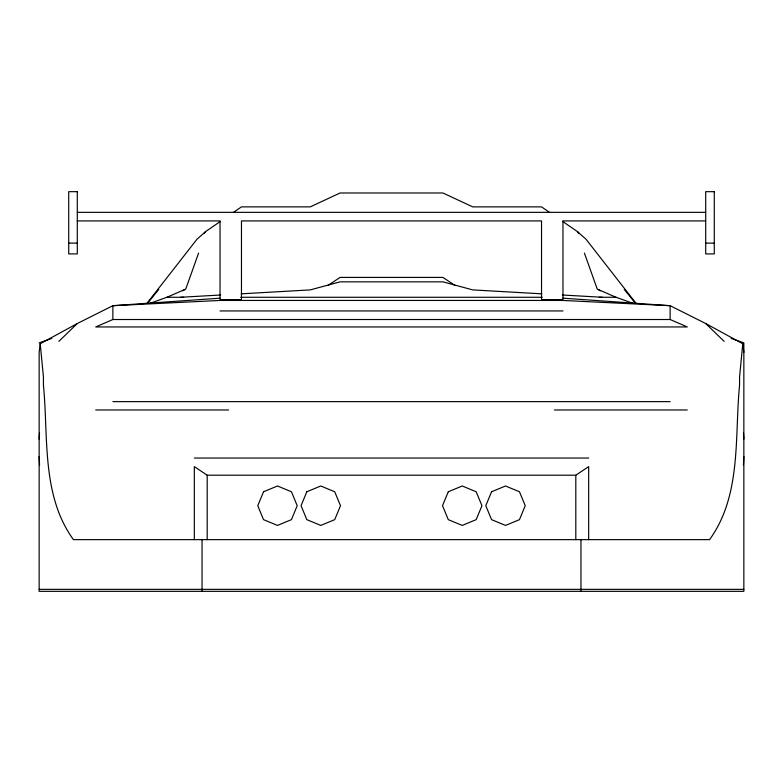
<?xml version="1.0" encoding="UTF-8"?>
<svg xmlns="http://www.w3.org/2000/svg" width="783" height="783" viewBox="0 0 783 783"><rect width="100%" height="100%" fill="white"/><g stroke="black" fill="none" stroke-linecap="round" stroke-linejoin="round"><path stroke-width="1.17" d="M743.449 465.014L743.85 456.528M39.15 439.077L39.522 432.989M220.033 298.186L112.869 305.693L77.292 323.526L40.217 343.766L39.15 352.34L39.15 591.331L743.85 591.331L743.85 342.905L731.185 338.383M562.967 298.186L670.131 305.693L705.708 323.526L742.783 343.766L739.563 377.014L739.563 385.246C734.483 436.797 741.804 495.208 709.555 539.644L73.445 539.644C41.196 495.208 48.517 436.797 43.437 385.246L43.437 377.014L40.217 343.766M198.598 253.075L185.747 289.074L166.945 297.276L149.68 303.442M146.861 303.461L196.954 239.265L205.528 231.641L220.503 221.325M147.997 302.708L158.734 289.446M203.991 233.54L205.528 231.641M58.862 341.359L77.292 323.526M233.481 212.379L241.467 206.869L310.293 206.869L340.057 192.99L442.943 192.99L472.707 206.869L541.533 206.869L549.519 212.379M328.155 285.355L340.057 277.417L442.943 277.417L454.845 285.355M194.331 539.644L194.331 466.629L207.192 475.203L575.808 475.203L588.669 466.629L588.669 539.644M182.576 290.826L184.69 289.651M112.869 319.513L95.722 326.951L687.278 326.951L670.131 319.513L112.869 319.513L112.869 305.693L220.033 300.447L562.967 300.447L670.131 305.693L670.131 319.513M39.15 342.905L51.815 338.383M180.628 297.276L220.62 295.005M241.223 293.831L310.293 289.896L340.057 281.841L442.943 281.841L472.707 289.896L541.777 293.831M77.292 212.34L705.708 212.34M77.292 220.914L220.033 220.914L220.033 299.615L241.467 299.615L241.467 220.914L541.533 220.914L541.533 299.615L562.967 299.615L562.967 220.914L705.708 220.914M68.718 243.112L77.292 243.112M705.708 243.112L714.282 243.112M166.945 297.276L183.721 297.276M240.714 297.276L542.286 297.276M599.279 297.276L616.055 297.276L633.32 303.442M220.033 310.939L562.967 310.939M112.869 401.63L670.131 401.63M95.722 409.979L228.607 409.979M554.393 409.979L687.278 409.979M194.331 458.045L588.669 458.045M39.15 589.354L743.85 589.354M562.38 295.005L602.372 297.276M616.055 297.276L597.253 289.074L584.402 253.075M598.31 289.651L600.424 290.826M562.497 221.325L577.472 231.641L586.046 239.265L636.139 303.461M705.708 323.526L724.138 341.359M577.472 231.641L579.009 233.54M624.266 289.446L635.003 302.708M742.783 343.766L743.85 352.34M743.478 432.989L743.85 439.077M39.15 456.528L39.551 465.014M580.957 539.458L580.957 591.331M575.808 475.203L575.808 539.644M207.192 475.203L207.192 539.644M202.043 539.458L202.043 591.331M263.538 491.763L257.764 505.701L263.538 519.648L277.485 525.422L291.433 519.648L297.207 505.701L291.433 491.763L277.485 485.989L263.538 491.763M306.828 491.763L301.054 505.701L306.828 519.648L320.776 525.422L334.713 519.648L340.488 505.701L334.713 491.763L320.776 485.989L306.828 491.763M448.287 491.763L442.512 505.701L448.287 519.648L462.224 525.422L476.172 519.648L481.946 505.701L476.172 491.763L462.224 485.989L448.287 491.763M491.567 491.763L485.793 505.701L491.567 519.648L505.515 525.422L519.462 519.648L525.236 505.701L519.462 491.763L505.515 485.989L491.567 491.763M77.292 191.669L68.718 191.669L68.718 253.917L77.292 253.917L77.292 191.669M714.282 191.669L705.708 191.669L705.708 253.917L714.282 253.917L714.282 191.669"/></g></svg>
